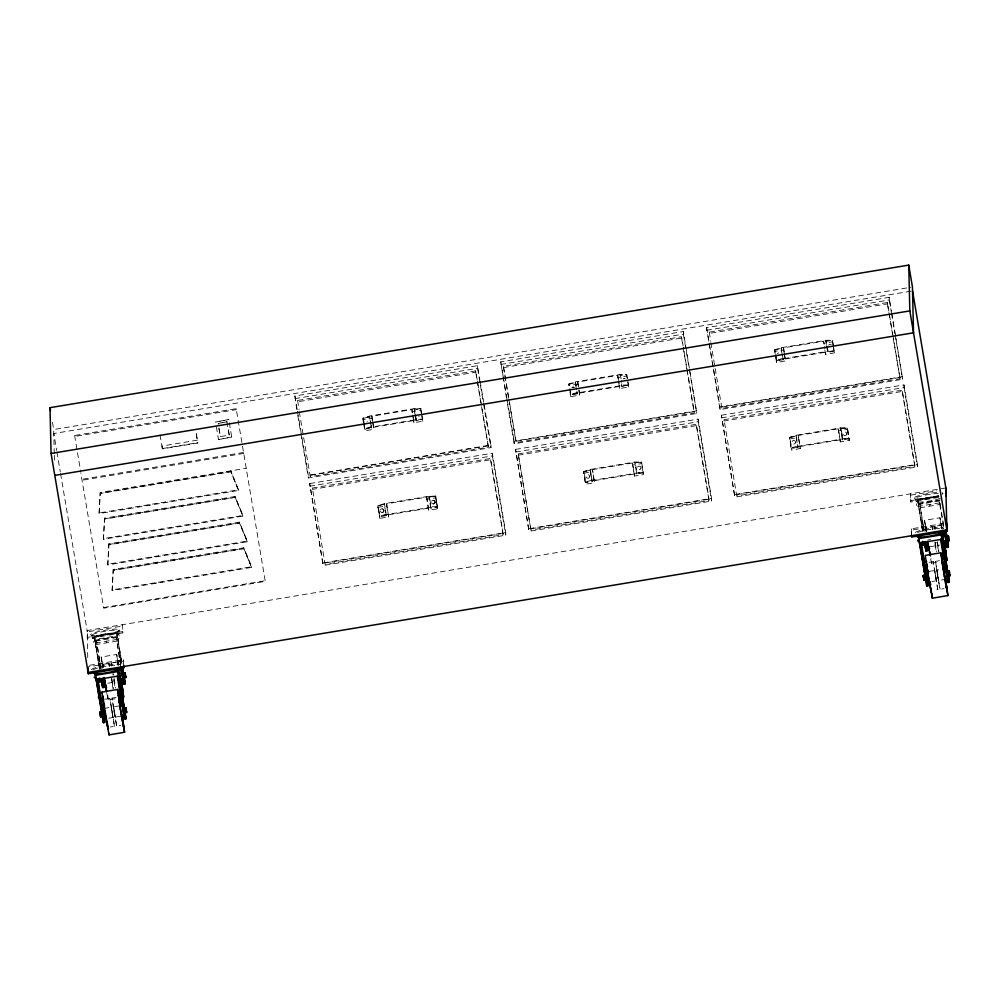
<?xml version="1.0" encoding="UTF-8"?>
<svg xmlns="http://www.w3.org/2000/svg" width="1000" height="1000" viewBox="0 0 1000 1000"><rect width="100%" height="100%" fill="white"/><g stroke="black" fill="none" stroke-linecap="round" stroke-linejoin="round"><path stroke-width="0.75" stroke-dasharray="5 3.75" d="M238.538 490.462L230.763 470.838L238.538 490.462L99.113 513.612L100.188 492.512L246.262 468.263M103.45 539.263L104.525 518.162L235.1 496.488L242.862 515.45L242.875 516.112L103.45 539.263L104.55 519.15L235.125 497.463L242.862 515.45L103.425 538.6M107.788 564.9L108.863 543.812L239.438 522.137L247.2 541.1L247.213 541.75L107.788 564.9L108.888 544.788L239.462 523.112L247.2 541.1L107.762 564.25M112.125 590.55L113.2 569.462L243.775 547.775L251.537 566.75L251.55 567.4L112.125 590.55L113.225 570.438L243.8 548.763L251.537 566.75L112.1 589.9M99.087 512.962L100.213 493.5L230.787 471.812L238.525 489.8L99.087 512.962L99.113 513.612M226.975 421.75L218.125 423.5L226.975 421.75L229.213 435.062L220.35 436.637L218.363 424.7M229.213 435.062L227.725 426.413M119.513 629.963A14.588 2.1 -9.6 0 1 97.987 635.388A14.588 2.1 -9.6 0 1 97.9 631.7A14.588 2.1 -9.6 0 1 119.513 629.963L118.713 633.7L119.45 638.075M942.275 494.263L942.85 493.263M118.763 664.862L116.7 654.45L101.2 657.013L102.587 668.088M109.65 666.062L109.062 663.4L102.425 664.5L102.7 667.463M116.7 654.45L118.075 665.512M109 663.462L109.338 666.363M118.138 662.812L117.912 661.925L111.275 663.025L111.55 665.987M117.912 661.925L117.938 663M107.788 683.25L112.212 682.487L111.762 679.262M106.825 693.188L108.212 699.9L116.662 698.487M104.575 699.287L109.887 698.4L110.113 699.287L114.513 726.263L110.463 726.988M116.088 697.375L112.025 698.1L113.825 710.4L116.662 725.95L120.65 725.288M103.987 708.425L111.325 707.2L113.038 717.5L108.612 718.25M119.412 705.863L113.513 706.85L114.175 711.4L115.225 717.15L121.1 716.175M113.012 717.525L111.3 707.225M115.225 717.15L114.588 712.588M116.662 725.95L112.1 698.037M942.1 528.175L940.025 517.75L924.538 520.325L925.925 531.388M932.987 529.362L932.4 526.7L925.763 527.8L925.788 528.875M939.925 517.85L941.413 528.812M932.325 526.763L932.663 529.663M941.475 526.112L941.25 525.225L934.613 526.325L934.887 529.3M941.25 525.225L941.525 528.188M929.65 546.8L935.525 545.825L935.1 542.562M937.138 542.362L937.738 545.45L940.675 544.963M930.65 559.1L931.55 563.2L931.125 558.65M937.788 589.625L933.213 561.7L937.788 589.625L933.8 590.288M939.412 560.675L935.362 561.4L938.562 580.462L944.425 579.487M928.787 571.475L934.663 570.5L936.375 580.8L931.938 581.562M937.3 573.387L936.875 570.138L942.738 569.163M936.35 580.825L934.638 570.525M938.562 580.462L938.138 577.2M937.15 573.713L940 589.263L943.975 588.6M121.888 663.875L116.988 634.95L118.25 633.275C109.75 632.788 100.15 633.8 92.737 638.013L93.488 642.387M938.975 496.275L926.762 497.65L917.788 500.062L916.075 501.312L916.812 505.7M99.438 669.25L94.462 636.763L102.325 634.562L116.95 633.025L122.075 664.338M922.513 531.013L917.788 500.062L929.013 497.238L938.438 496.287M371.125 426.725L365.1 428.625L363.375 418.488L369.412 416.587L370.838 423.925M576.962 392.55L570.925 394.45L569.95 388.663M618.55 381.613L619.712 388.5L628.625 387.025L628.587 385.375L621.888 385.5L577.35 392.887L570.688 394.988L570.725 396.637L579.637 395.15L578.65 387.537M782.788 358.375L776.762 360.275L775.788 354.487M824.85 350.2L825.55 354.325L834.463 352.85L834.425 351.2L827.712 351.325L783.175 358.713L776.525 360.812L776.562 362.463L785.462 360.975L784.488 353.363M385.938 514.3L379.913 516.2L378.188 506.075L384.225 504.175L386.35 515.638L379.663 516.737L379.712 518.387L388.612 516.912L386.7 503.787L426.788 497.137L428.7 510.25L437.6 508.775L435.7 496.112L429 496.238L384.462 503.625L377.8 505.725L379.712 518.387M842.55 439.888L840.662 427.887L842.55 439.888L849.237 438.775L842.525 438.9L797.987 446.3L791.338 448.387L791.375 450.037L800.275 448.562L798.363 435.438L838.45 428.787L840.362 441.9L849.275 440.425L847.375 427.762L840.662 427.887L796.125 435.288L789.475 437.375L791.375 450.037M54.262 453.663L53.7 429.562L910.913 287.25M911 291.175L53.8 433.5L56.662 450.425M296.775 409.312L294.9 396L477.5 365.688L479.825 379.412M506.475 398.013L500.737 361.825L683.337 331.512L696.812 413.45L514.212 443.762L506.737 399.538M891.75 312.587L902.65 379.275L720.05 409.588L706.575 327.65L889.175 297.337L891.488 311.062M294.962 398.638L477.562 368.312L477.5 365.688M500.8 364.462L683.4 334.15L683.337 331.512M706.637 330.288L889.237 299.975L889.175 297.337M236.175 408.675L236.2 409.65L74.638 436.475L74.612 435.5L236.175 408.675L265.287 581.362L103.725 608.188L80.763 472.725M475.712 370.887L475.737 372.212L297.6 401.788L297.562 400.462L475.712 370.887L488.413 447.1L310.262 476.688L299.15 410.95M508.6 398.175L503.4 366.3L681.55 336.712L683.1 345.887M887.375 302.538L887.412 303.863L709.262 333.438L709.237 332.125L887.375 302.538L892.55 333.113M503.425 367.612L681.575 338.038L681.55 336.712M197.4 440.163L161.988 446.05L162.375 448.888L197.787 443.013L196.012 431.912L197.787 443.013M162.375 448.562L197.787 442.688M218.512 439.6L231.788 436.987L218.512 439.6L216.038 424.6M372.4 421.062L371.887 416.213L411.975 409.55L412.675 413.688M579.637 395.15L577.725 382.038L617.8 375.375L618.5 379.513M784.075 352.725L783.55 347.863L823.637 341.2L824.338 345.337M415.375 416.525L414.212 409.65L420.887 408.537L421.587 412.663M627.425 378.488L626.725 374.363L620.025 374.487L575.487 381.875L575.5 382.863L568.825 383.975L568.862 385.625L577.775 384.137M825.875 341.3L832.562 340.188L834.425 351.2L827.738 352.312L825.875 341.3L825.85 340.312L832.562 340.188L832.6 341.838L823.688 343.312L823.637 341.2M363.5 422.55L363.025 419.8L371.938 418.312M421.825 414.038L422.788 421.2L413.888 422.675L412.025 411.662L420.925 410.175L420.887 408.537L414.188 408.663L369.65 416.05L362.987 418.15L363.025 419.8M618.325 380.238L617.85 377.488L626.763 376.012L626.725 374.363L620.037 375.475L620.025 374.487L620.712 378.612M776.562 362.463L774.7 351.45L783.6 349.963M363.725 423.925L364.9 430.812L373.8 429.325L373.75 427.225L413.837 420.562L412.9 415.062M579.587 393.05L619.663 386.388L618.737 380.887M785.413 358.875L825.5 352.225L824.575 346.712M363.688 422.275L362.987 418.15L369.675 417.038L369.65 416.05L371.538 428.05L364.85 429.162L364.9 430.812M415.613 417.9L416.075 420.662L422.75 419.55L416.05 419.675L371.512 427.062L364.85 429.162L363.925 423.65M577.35 392.887L577.375 393.875L570.688 394.988L568.825 383.975L575.487 381.875L576.188 386.012M621.438 383.725L621.9 386.488L628.587 385.375L627.65 379.862M783.175 358.713L783.2 359.7L776.525 360.812L775.588 355.312M230.787 471.488L100.2 493.175L100.188 492.512M490.913 444.988L490.975 447.625L308.375 477.938L308.312 475.3L490.913 444.988L483.95 403.812M514.212 443.762L514.15 441.125L696.75 410.812M720.05 409.588L719.987 406.962L902.588 376.637M488.375 445.788L310.238 475.363L310.262 476.688M694.212 411.613L694.25 412.925L516.1 442.512L516.062 441.188L694.212 411.613L683.35 347.413M900.05 377.438L721.9 407.013L721.925 408.338L900.075 378.762L892.812 334.637M309.713 483.575L492.312 453.263L505.725 532.562L505.788 535.2L323.188 565.513L309.713 483.575L323.188 565.513M515.55 449.412L698.15 419.087L711.562 498.387L711.625 501.025L529.025 531.337L515.55 449.412L529.025 531.337M721.388 415.238L903.988 384.913L917.4 464.225L917.463 466.85L734.862 497.175L721.388 415.238L734.862 497.175M242.875 516.112L235.125 497.137L104.537 518.812L104.525 518.162M309.775 486.213L492.375 455.9L492.312 453.263M515.612 452.038L698.213 421.725L698.15 419.087M721.45 417.863L904.05 387.55L903.988 384.913M312.375 488.05L490.525 458.475L503.225 534.688L325.075 564.263L312.375 488.05L312.413 489.363L490.562 459.787L490.525 458.475M518.212 453.875L696.363 424.3L709.025 499.188L709.062 500.513L530.913 530.087L518.212 453.875L530.913 530.087M724.05 419.7L902.188 390.125L914.887 466.337L736.737 495.913L724.05 419.7L724.075 421.012L902.225 391.438L902.188 390.125M518.237 455.188L696.388 425.613L696.363 424.3M247.213 541.75L239.462 522.788L108.875 544.462L108.863 543.812M592.537 469.613L632.612 462.962L634.525 476.075L643.438 474.6L643.4 472.95L641.538 461.938L634.837 462.062L590.3 469.462L583.638 471.55L585.538 484.212L594.45 482.738L592.537 469.613L594.45 482.738M386.35 515.638L384.462 503.625L384.487 504.613L377.8 505.725L379.663 516.737L386.325 514.65L430.863 507.25L437.562 507.125L430.887 508.237L429.025 497.225L435.7 496.112L437.6 508.775M634.525 476.075L632.663 465.062L641.575 463.587L641.538 461.938L634.85 463.05L634.837 462.062L636.712 474.062L643.4 472.95L636.7 473.075L592.163 480.475L585.5 482.562L592.188 481.463L590.3 469.462L590.325 470.45L583.638 471.55L585.538 484.212M840.688 428.875L847.375 427.762L849.275 440.425M377.85 507.375L386.75 505.9L386.7 503.787M428.7 510.25L426.838 499.237L435.737 497.762M583.675 473.2L592.587 471.725M789.513 439.025L798.413 437.55L798.363 435.438M840.362 441.9L838.5 430.887L847.412 429.412M388.562 514.8L428.65 508.15M594.4 480.625L634.475 473.975M800.225 446.45L840.312 439.8M798.012 447.287L791.338 448.387L789.475 437.375L796.15 436.275L796.125 435.288L798.012 447.287L797.987 446.3M251.55 567.4L243.8 548.438L113.212 570.112L113.2 569.462M323.125 562.888L505.725 532.562M528.962 528.713L711.562 498.387M734.8 494.538L917.4 464.225M503.188 533.362L325.05 562.95L325.075 564.263M530.875 528.775L709.025 499.188M914.862 465.025L736.712 494.6L736.737 495.913M103.713 607.537L265.275 580.712M945.863 487.962L87.125 630.55L87.812 660.013M87.513 638.725L87.35 631.862L122.762 625.975L122.537 624.663L122.925 632.85L87.513 638.725L87.287 637.413L122.7 631.538L122.925 632.85M938.55 497.425L910.837 502.038L910.675 495.163L936.85 490.812M910.837 502.038L910.612 500.712L938.325 496.112M99.588 668.062L94.462 636.763L116.95 633.025L121.662 663.975M922.913 531.375L917.788 500.062L938.775 496.587M94.537 640.325L117.025 636.587M917.875 503.625L940.362 499.888M939.688 500.938L918.538 504.45L918.612 508L939.775 504.487L939.688 500.938L943.838 526.362M939.737 502.85L918.575 506.362A13.162 1.9 -9.6 0 1 922.312 503.2A13.162 1.9 -9.6 0 1 939.712 500.65M99.2 659.112C96.375 657.65 102.825 664.412 98.612 663.713M922.537 522.413C919.7 520.95 926.15 527.712 921.95 527.013M89.488 665.3L123.362 659.675L123.575 660.987L88.162 666.862M911.438 535.725L911.275 528.85L943.612 523.488M911.663 537.038L911.5 530.163L943.838 524.8M927.812 539.975L930.638 539.5M929.237 562.362L933.213 561.7M931.55 563.2L940 561.8M628.2 384.938L622.125 385.05L621.388 380.712M643.012 472.525L636.938 472.625L635.225 462.5L641.3 462.388L643.438 474.6M914.587 498.512L915.425 499.25M91.25 635.212L92.088 635.95M914.95 498.8L916.075 501.312L917.837 501.987L922.725 530.913M91.613 635.5L92.737 638.013L94.5 638.688L99.65 669.137M934.613 526.325L935.2 529M935.525 545.825L934.925 542.725M935.425 561.337L938.275 576.888M924.538 520.325L926.6 530.737M936.875 570.138L940.062 589.188M925.763 527.8L925.975 528.688M111.275 663.025L111.862 665.688M112.188 682.513L111.587 679.425M101.2 657.013L103.275 667.438M113.537 706.838L114.362 711.225M102.425 664.5L103.012 667.163M114.45 726.325L109.812 698.462M941.838 527.888L940.962 523.462L941.263 526.8M926.338 530.462L925.475 526.038L926.025 530.763M118.5 664.587L117.625 660.163L118.188 664.887M102.8 665.738L102.137 662.738L102.438 666.075M941.625 526.475L942.163 529.338M938.587 551.587L936.938 542.362M926.125 529.038L926.675 531.912M113.038 688.65L111.363 678.125M935.9 549.4L934.725 542.737M113.112 673.75L113.312 674.912M113.8 679.062L114.4 682.15L113.975 678.888M114.775 685.738L113.612 679.062M939.775 504.487L943.662 527.5M889.237 299.975L891.3 312.175M891.55 313.7L894.912 333.525M895.163 335.05L902.65 379.275M904.05 387.55L917.463 466.85M887.412 303.863L900.075 378.762M902.225 391.438L914.887 466.337M923.838 530.788L919.862 504.225L924.25 531.15M910.675 495.163L910.45 493.85L910.612 500.712M911.275 528.85L911.5 530.163M833.062 344.588L834.463 352.85M833.3 346.425L832.312 340.637L826.237 340.737L826.975 345.087M833.538 347.875L834.025 350.763L827.962 350.875L827.225 346.538M826.55 344.438L825.85 340.312L781.312 347.7L774.663 349.8L774.7 351.45M826.787 345.812L827.738 352.312M783.55 347.863L784.25 351.987M784.3 354.1L785.462 360.975M798.413 437.55L800.275 448.562M783.2 359.7L781.312 347.7L781.338 348.688L774.663 349.8L775.362 353.925M782.3 355.475L781.075 348.237L775.05 350.138L775.537 353.038M709.237 332.125L710.788 341.287M710.812 342.612L721.925 408.338M706.575 327.65L719.987 406.962M683.4 334.15L689.075 367.7M689.338 369.225L696.812 413.45M698.213 421.725L711.625 501.025M681.575 338.038L682.875 345.675M683.125 347.2L686.75 368.6M687 370.138L694.25 412.925M696.388 425.613L709.062 500.513M628.625 387.025L626.487 374.812L620.413 374.913L621.15 379.263M577.725 382.038L578.425 386.163M575.5 382.863L575.975 385.613M576.9 391.125L577.375 393.875M590.325 470.45L592.188 481.463M576.462 389.65L575.237 382.413L569.212 384.312L569.7 387.212M570.025 392.5L570.725 396.637M503.4 366.3L508.575 396.863M509.6 402.975L516.062 441.188M508.862 399.712L516.1 442.512M500.737 361.825L503.062 375.55M503.312 377.075L506.925 398.425M507.188 399.95L514.15 441.125M480.087 380.938L483.7 402.287M477.562 368.312L483.237 401.875M483.5 403.4L490.975 447.625M492.375 455.9L505.788 535.2M475.737 372.212L488.413 447.1M490.562 459.787L503.225 534.688M420.925 410.175L422.788 421.2M421.625 414.775L420.65 408.988L414.575 409.087L415.312 413.438M421.875 416.225L422.362 419.113L416.287 419.225L415.562 414.888M371.887 416.213L372.587 420.337M372.825 421.712L373.75 427.225M372.638 422.45L373.8 429.325M386.75 505.9L388.612 516.912M371.075 425.3L371.538 428.05M297.562 400.462L299.113 409.637M294.9 396L297.225 409.725M297.488 411.25L308.312 475.3M297.8 415.412L300.637 432.188M300.9 433.713L308.375 477.938M229.325 422.8L231.8 437.4M218.863 427.887L220.35 436.637M160.012 434.875L162.375 448.888M120.6 665.738L116.363 637.625L120.75 664.55M74.612 435.5L80.738 471.737M100.763 669.025L96.525 640.925L101.163 669.338M52.475 422.275L53.7 429.562M56.925 451.962L60.3 471.975M60.562 473.525L87.35 631.862M937.45 541.875L938.9 551.287M935.238 542.25L936.688 551.65M114.125 678.575L115.575 687.987M111.912 678.95L113.362 688.35M937.312 542.2L937.763 545.425M112.963 673.9L113.138 675.088M107.8 695.337L108.312 699.8M929.825 504.5L929.862 506.138M846.762 433.938L846.762 434A1.8 1.787 -1.3 0 1 843.913 435.288A1.8 1.787 -1.3 0 1 844.212 432.2A1.8 1.787 -1.3 0 1 846.762 434M838.45 428.787L838.5 430.887M825.5 352.225L825.55 354.325M636.7 473.075L636.712 474.062M632.612 462.962L632.663 465.062M621.888 385.5L621.9 386.488M619.663 386.388L619.712 388.5M617.8 375.375L617.85 377.488M589.712 476.613A1.8 1.787 -1.3 0 1 586.862 477.9A1.8 1.787 -1.3 0 1 587.163 474.812A1.8 1.787 -1.3 0 1 589.712 476.613L589.712 476.675M430.887 508.237L429 496.238L429.025 497.225M426.788 497.137L426.838 499.237M416.075 420.662L414.188 408.663L414.212 409.65M413.837 420.562L413.888 422.675M411.975 409.55L412.025 411.662M243.775 547.775L243.8 548.438M239.438 522.137L239.462 522.788M235.1 496.488L235.125 497.137M162.7 581.5L162.712 582.15M158.363 555.85L158.375 556.5M155.9 582.625L155.912 583.288M154.025 530.2L154.037 530.862M151.562 556.987L151.575 557.638M149.688 504.55L149.7 505.213M123.362 659.675L123.675 665.113M121.1 659.975L119.775 660.2M106.487 641.2L106.525 642.825M54.3 455.213L54.45 461.413M777.463 353.713A1.8 1.787 -1.3 0 1 778.637 352.987M828.675 345.15A1.8 1.787 -1.3 0 1 831.2 344.725M574.15 387.475A1.8 1.787 -1.3 0 0 571.95 387.55A1.8 1.787 -1.3 0 1 574.15 387.4M419.225 416.225A1.8 1.787 -1.3 0 1 418.775 416.362M366.962 421.275A1.8 1.787 -1.3 0 1 367.438 421.25M91.562 669.75A14.588 2.1 -9.6 0 1 105.9 665.238A14.588 2.1 -9.6 0 1 120.337 664.975M92.888 669.9A13.863 2 -9.6 0 1 115.738 665.2M915.375 532.425A14.588 2.1 -9.6 0 1 932.962 527.987A14.588 2.1 -9.6 0 1 943.2 528.913M917.575 532.5A13.863 2 -9.6 0 1 931.175 529.237A13.863 2 -9.6 0 1 942.625 528.825M942.35 492.8A14.588 2.1 -9.6 0 1 942.375 493.9M938.675 495.475A14.588 2.1 -9.6 0 1 918.325 498.85A14.588 2.1 -9.6 0 1 918.263 495.838A14.588 2.1 -9.6 0 1 938.6 492.463M938.312 496.362A13.863 2 -9.6 0 1 918.988 499.562A13.863 2 -9.6 0 1 918.913 496.712A13.863 2 -9.6 0 1 938.238 493.5M940.325 498.25A13.162 1.9 -9.6 0 1 922.6 501.9A13.162 1.9 -9.6 0 1 917.788 500.062M116.95 633.025A13.162 1.9 -9.6 0 1 105.775 637.775A13.162 1.9 -9.6 0 1 94.462 636.763M590.062 470L584.025 471.9L585.737 482.025L591.775 480.125L590.062 470M795.888 435.825L789.862 437.725L791.575 447.85L797.6 445.95L795.888 435.825M228.825 419.475L215.55 422.088L228.825 419.475M243.588 452.463L82.025 479.288L82.037 480.275L243.612 453.45L243.588 452.463M117.688 637.413L95.2 641.137L95.288 644.7L117.775 640.962L117.688 637.413M117.737 639.325L95.25 643.062A13.162 1.9 -9.6 0 1 106.425 638.312A13.162 1.9 -9.6 0 1 117.737 639.325M120.363 655.6L119.05 656.15L120.363 655.6M847.125 428.212L841.05 428.325L842.775 438.45L848.838 438.35L847.125 428.212M435.462 496.562L429.387 496.675L431.1 506.8L437.175 506.7L435.462 496.562M795.537 442.5L795.537 442.438A1.8 1.787 -1.3 0 0 792.987 440.637A1.8 1.787 -1.3 0 0 792.688 443.725A1.8 1.787 -1.3 0 0 795.537 442.438M640.925 468.175L640.925 468.113A1.8 1.787 -1.3 0 0 638.375 466.312A1.8 1.787 -1.3 0 0 638.075 469.387A1.8 1.787 -1.3 0 0 640.925 468.113M435.087 502.35L435.087 502.275A1.8 1.787 -1.3 0 0 432.537 500.487A1.8 1.787 -1.3 0 0 432.238 503.562A1.8 1.787 -1.3 0 0 435.087 502.35A1.8 1.787 -1.3 0 0 432.55 500.55A1.8 1.787 -1.3 0 0 432.25 503.638A1.8 1.787 -1.3 0 0 435.087 502.275M383.875 510.85L383.875 510.788A1.8 1.787 -1.3 0 0 381.325 508.988A1.8 1.787 -1.3 0 0 381.025 512.075A1.8 1.787 -1.3 0 0 383.875 510.788A1.8 1.787 -1.3 0 0 381.325 509.05A1.8 1.787 -1.3 0 0 381.025 512.137A1.8 1.787 -1.3 0 0 383.875 510.85M624.95 378.75A1.8 1.787 -1.3 0 0 623.562 378.8A1.8 1.787 -1.3 0 1 624.95 378.688M98.488 636.112A13.863 2 -9.6 0 0 118.95 630.962A13.863 2 -9.6 0 0 98.4 632.612A13.863 2 -9.6 0 0 98.488 636.112"/><path stroke-width="1.5" d="M119.525 668.713L117.812 669.963L117.85 671.587L125.862 718.925L124.525 719.15L117.263 676.188M917.325 535.75L917.35 536.75L918.662 536.987L919.438 543.013L941.925 539.275L941.888 537.638A13.162 1.9 -9.6 0 0 942.362 535.788M120.712 706.35L117.513 689.45L101.925 692.125L108.1 729.188L108.075 727.975M123.212 680.688L121.538 670.763M117.513 689.45L122.025 719.5M124.038 715.688L122.35 705.375L122.562 706.35M105.588 715.8L109.038 734.9L124.625 732.237L122.3 716.688M927.588 570.962L925.25 555.425L940.85 552.762L944.3 572.112M928.913 579.1L932.362 598.2L931.95 593.65M932.362 598.2L947.962 595.538L944.987 575.988M940.6 539.5L947.862 582.45L949.188 582.238L941.188 534.9L942.412 531.587A13.162 1.9 -9.6 0 1 929.362 536.175A13.162 1.9 -9.6 0 1 917.663 535.538M123.675 665.113L123.737 667.862L88.325 673.737L51.075 453.475L50 407.675L908.75 265.1L912.45 286.988L913.525 332.8L54.775 475.375M51.075 453.475L909.825 310.9L908.75 265.1M946.688 522.975L947.075 531.163L911.663 537.038L911.438 535.725M104.175 717.812L104.7 722.438L103.375 722.663L95.363 675.325L117.85 671.587M927.5 581.112L928.025 585.75L926.7 585.962L918.7 538.625L941.188 534.9M125.1 672.825L123.325 673.112L123.525 674.7L125.3 674.4L125.1 672.825L125.275 673.75L125.85 677.525L124.075 677.825L123.9 676.888L125.662 676.6M948.425 536.125L948.625 537.712L946.862 538L946.663 536.413L948.425 536.125L949.175 540.825L947.412 541.125L947.225 540.188L949 539.9M123.338 673.438L125.1 673.15M946.663 536.75L948.438 536.45M99.637 680.913L101.412 680.625L101.587 681.55L99.812 681.85L99.637 680.913L99.262 678.725L101.037 678.438L102.55 687.65L103.875 687.438L103.35 682.812M922.962 544.225L924.737 543.925L924.925 544.862L923.15 545.15L922.962 544.225L922.6 542.025L924.362 541.737L925.875 550.962L927.212 550.737L926.688 546.112M923.15 545.15L924.925 544.862M948.988 539.25L949.175 540.5L947.412 541.125M927.175 549.1L925.837 549.325L925.875 550.962M947.55 540.988L948.363 547.225L947.038 547.45L947 545.812L948.325 545.588L947.6 541.1M120.85 667.262L123.713 684.137L125.037 683.925L124.262 677.8M98.7 694.338C101.325 693.138 96.35 696.912 99.438 698.713M119.862 690.825C122.65 690.05 117.263 692.225 120.612 695.537L121.925 694.987L120.612 695.537M923.363 557.425L922.025 557.638L923.363 557.425L924.1 561.8L922.775 562.35L924.1 561.8M943.188 554.125C945.987 553.35 940.588 555.525 943.938 558.837L945.263 558.288L943.938 558.837M99.9 712.475L101.662 712.188L102.413 716.562L100.638 716.85L100.087 713.737L99.887 712.15L101.662 711.85M125.925 707.825L126.112 709.412L124.35 709.712L124.15 708.125L125.925 707.825L126.662 712.537L124.9 712.825L124.712 711.9L126.487 711.6M923.425 577.038C922 574.963 926 574.3 925.188 576.75L923.425 577.038L923.787 579.225L923.975 580.163L925.738 579.862L923.975 580.163M949.25 571.125L947.475 571.425L947.675 573.013L949.45 572.712L949.25 571.125L950 575.837L948.225 576.125L948.05 575.2L949.812 574.9M124.162 708.45L125.925 708.15M923.225 575.775L925 575.487M947.487 571.75L949.262 571.462M100.087 713.737L101.862 713.438M100.463 715.925L102.225 715.625M923.787 579.225L925.562 578.938L925.738 579.862M949.8 574.25L949.987 575.513L948.225 576.125M947.862 582.45L947.825 580.812L949.15 580.6L948.425 576.112M101.512 710.288L95.325 673.688L93.562 673.025L93.987 672.45A13.162 1.9 -9.6 0 0 105.463 672.962A13.162 1.9 -9.6 0 0 119.475 668.55M945.588 552.263L945.812 553.15L945.537 550.188M947.288 578.663L945.675 568.675L945.9 569.663M942.3 561.125L942.075 560.237L942.1 561.312M946.413 587.263L946.637 588.15L945.975 582.55M947.862 595.638L940.75 552.85M930.325 555.725L929.737 553.05M926.538 562.05L926.287 561.05L926.325 562.263M930.925 589.837L931.137 590.725L931.112 589.65M925.925 572.3L927.537 582.288L927.438 581.188M118.963 697.825L118.737 696.938L118.763 698.012M123.075 723.962L123.3 724.85L123.275 723.775M124.525 732.325L121.675 716.5M102.025 692.025L102.362 693.388M103.212 698.75L102.963 697.75L103.513 702.463M103.462 700.387L103.25 699.5L103.275 700.575M945.075 534.65L944.862 533.663L946.538 543.587M945.225 550.487L946.1 554.913L945.163 547.55M946.05 585.487L946.925 589.913L945.487 579.35M930.562 588.062L931.438 592.487L931.125 589.15M121.9 687.175L122.487 689.85L122.463 688.775M119.325 699.6L118.45 695.175L119.012 699.9M122.713 722.188L123.588 726.612L123.038 721.888M102.737 709.65L102.513 708.662L104.188 718.587M923.225 575.45L923.962 579.825M99.887 712.15L100.638 716.85M944.75 547.938L945.438 551.9M942.438 561.475L942.987 564.35M945.575 582.938L946.263 586.912M926.95 564.05L927.487 566.912M930.075 585.513L930.775 589.487M121.412 684.625L122.775 691.6L121.825 684.237M119.113 698.175L119.8 702.15M122.238 719.638L122.938 723.612M106.613 691.175L105.363 684.062M102.925 696.125L103.413 698.725M106.75 722.212L107.812 727.425L107.788 726.35M942.5 531.487L942.875 533.587M944.9 549.038L943.587 541.263M943.7 568.587L941.787 558.475L942.337 563.2M945.013 579.8L945.725 584.038M928.7 547.362L929.912 555.188M930.238 586.613L927.125 568.862M121.575 685.738L119.637 674.287M119.65 701.038L120.363 705.288M105.65 685.95L106.575 691.888M104.162 703.612L104.575 705.975M942.763 531.938L943.225 534.65M943.35 565.588L944.05 569.65M944.4 576.275L945.088 580.5M928.088 543.837L928.775 548.062M929.05 550.363L927.638 541.35M928.125 570.462L928.575 573.1M119.425 668.637L119.887 671.338M120.25 678.225L123.7 697.325L121.062 678.325M121.075 712.962L121.762 717.2M104.75 680.537L105.45 684.762M105.712 687.062L104.075 677.425M912.537 290.912L946.087 489.288L946.25 496.15L946.025 494.837M909.825 310.9L947.075 531.163M945.738 530.25L946.775 536.388M945.512 530.35L948.363 547.225M944.45 532.1L947.038 547.45M941.15 533.263L947.6 571.388M948.375 575.988L949.188 582.238M927.212 550.737L925.65 541.538L926.712 547.288L926.475 545.212M925.062 544.725L925.837 549.325L925.113 544.837M922.588 541.375L923.138 544.825M920.763 542.788L928.025 585.75M919.663 542.913L925.113 575.125M925.888 579.725L926.4 582.8L925.938 579.837M123.513 666.538L123.737 667.862M122.4 666.938L123.438 673.075M124.225 677.688L125 682.288M122.188 667.05L125.037 683.925M117.812 669.963L124.262 708.088M125.037 712.688L125.862 718.925M103.875 687.438L102.325 678.225L103.375 683.575M101.725 681.413L102.513 686.012L101.775 681.525M99.25 678.075L99.812 681.85M97.438 679.488L104.7 722.438M103.325 721.025L102.812 717.962L103.375 722.663M50 407.675L50.5 410.588M942.675 536.75L943.612 542.375M943.725 572.4L944.412 576.538M928 574.325L928.938 579.95M119.338 673.438L120.275 679.075M120.388 709.1L121.075 713.225M104.3 678.037L104.763 680.8M104.663 711.025L105.6 716.65M945.888 530.625L946.862 536.613M944.562 530.85L945.05 533.837M946.513 542.812L947 545.812M942.087 537.212L947.688 571.625M941 538.938L941.488 541.925M941.975 544.913L942.463 547.913M942.95 550.9L943.438 553.888M943.925 556.888L944.412 559.875M944.9 562.863L945.875 568.85M947.337 577.825L947.825 580.812M921.162 542.225L926.038 572.137M919.837 542.45L925.2 575.35M122.562 667.325L123.537 673.312M118.75 673.913L124.362 708.312M125.087 712.8L125.825 717.288M117.912 677.125L118.4 680.113M118.888 683.112L122.537 705.55M97.837 678.925L102.713 708.838M97 682.138L97.487 685.125M97.975 688.112L98.462 691.112M98.95 694.1L99.438 697.087M99.925 700.088L100.412 703.075M100.9 706.062L101.388 709.062M944.163 540.975L947.038 560.625L942.475 534.725M944.1 540.775L945.362 548.6M942.588 535.225L942.975 537.6M943.075 568.4L943.787 572.6M930.163 581.938L930.6 584.675M120.95 678.662L122.463 688.263M121.862 714.013L122.762 718.8M119.75 705.088L120.463 709.3M942.525 564.788L943.225 569.05M929.175 546.912L929.5 549.05M930.163 552.125L930.537 554.6M930.138 582.562L930.487 585.125M927.725 571.613L926.6 564.388M122.15 716.038L123.287 723.275M119.188 701.475L119.887 705.738M106.163 685.462L106.538 687.862M103.7 704.05L104.4 708.312M125.65 675.938L125.85 677.525M126.475 710.95L126.662 712.537M942.087 561.812L942.725 565.837M118.763 698.512L119.4 702.537M108.025 726.3L108.425 729M107.15 721.825L107.537 724.463M930.05 552.75L930.387 555.65M109 733.25L109.138 734.8M945.863 487.962L946.85 529.85L88.1 672.425L88 667.775M926.663 584.325L926.7 585.962M918.662 536.987L918.7 538.625M123.675 682.5L123.713 684.137M95.325 673.688L95.363 675.325M88.2 668.238L88.325 673.737M109.688 669.6A13.863 2 -9.6 0 1 107.338 670.05M104.963 670.45A13.863 2 -9.6 0 1 102.613 670.775M119.475 672.562A13.162 1.9 -9.6 0 1 118.55 674.338L118.588 675.975L96.1 679.7L96.062 678.075A13.162 1.9 -9.6 0 1 94.488 677.038M935.25 532.413A13.863 2 -9.6 0 1 933.012 532.9M929.488 533.562A13.863 2 -9.6 0 1 925.938 534.075M919.4 541.375A13.162 1.9 -9.6 0 1 918.4 539.913"/></g></svg>
